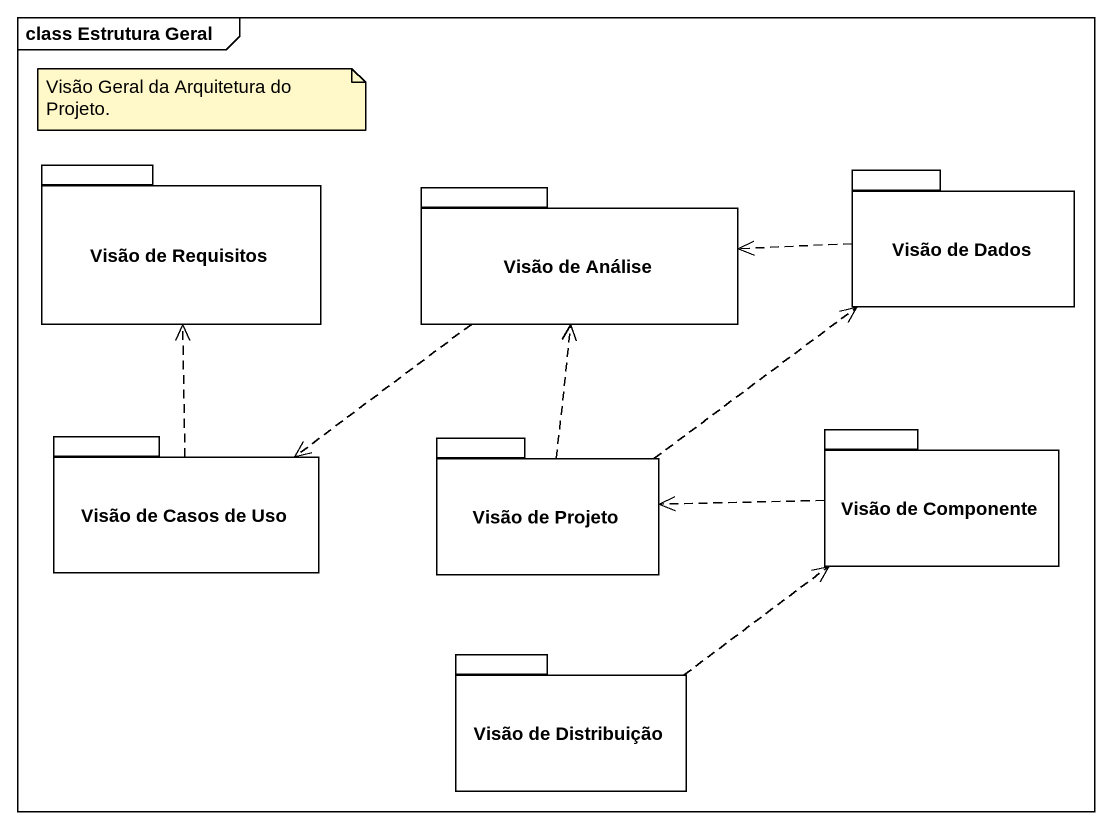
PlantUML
@startuml
mainframe class Estrutura Geral
package "Visão de Requisitos" as Visão_de_Requisitos {
}
package "Visão de Análise" as Visão_de_Análise {
}
package "Visão de Dados" as Visão_de_Dados {
}
package "Visão de Casos de Uso" as Visão_de_Casos_de_Uso {
}
package "Visão de Projeto" as Visão_de_Projeto {
}
package "Visão de Componente" as Visão_de_Componente {
}
package "Visão de Distribuição" as Visão_de_Distribuição {
}
Visão_de_Análise ..> Visão_de_Casos_de_Uso
Visão_de_Dados .left.> Visão_de_Análise
Visão_de_Casos_de_Uso .up.> Visão_de_Requisitos
Visão_de_Projeto .up.> Visão_de_Análise
Visão_de_Projeto .up.> Visão_de_Dados
Visão_de_Componente .left.> Visão_de_Projeto
Visão_de_Distribuição .up.> Visão_de_Componente
note as N1
  Visão Geral da Arquitetura do Projeto.
end note
@enduml
